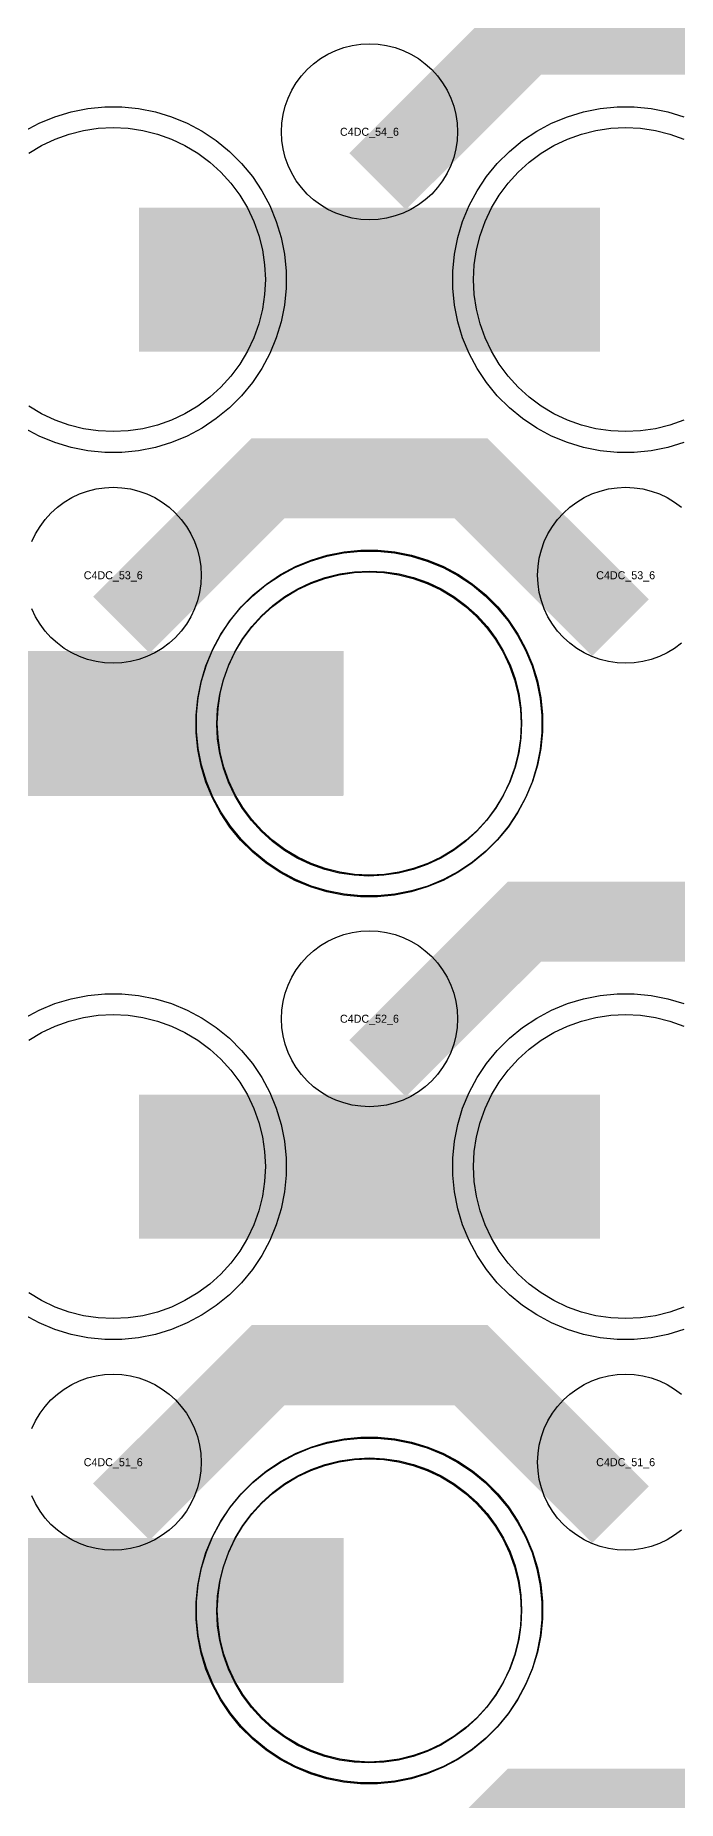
# Model space of a CAD drawing. Extents: x -11880 to 11880, y -14992 to 14992.
# Drawn here: x -10104 to -9904, y -7832 to -7281 of the extents above; entities that cross this region are included whole.
import ezdxf
from ezdxf.enums import TextEntityAlignment as Align

# ---------------------------------------------------------------- set-up
doc = ezdxf.new("R2010")
doc.units = 0
doc.header["$MEASUREMENT"] = 0
for name, color, linetype in [('GDS_775_DT_237', 138, 'CONTINUOUS'), ('RDL1_FS', 34, 'CONTINUOUS'), ('RDL_BS', 160, 'CONTINUOUS')]:
    doc.layers.add(name, color=color, linetype=linetype)

msp = doc.modelspace()

# ---------------------------------------------------------------- linework, layer by layer
at = {"layer": 'RDL1_FS'}
for points in [[(-10106.395, -7317.603), (-10102.395, -7315.205), (-10098.181, -7313.213), (-10093.791, -7311.641), (-10089.268, -7310.509), (-10084.657, -7309.825), (-10080, -7309.596), (-10075.343, -7309.825), (-10070.732, -7310.509), (-10066.209, -7311.641), (-10061.819, -7313.213), (-10057.605, -7315.205), (-10053.605, -7317.603), (-10049.86, -7320.381), (-10046.406, -7323.511), (-10043.276, -7326.965), (-10040.498, -7330.71), (-10038.1, -7334.71), (-10036.108, -7338.924), (-10034.536, -7343.314), (-10033.404, -7347.837), (-10032.72, -7352.448), (-10032.491, -7357.105), (-10032.72, -7361.762), (-10033.404, -7366.373), (-10034.536, -7370.896), (-10036.108, -7375.286), (-10038.1, -7379.5), (-10040.498, -7383.5), (-10043.276, -7387.245), (-10046.406, -7390.699), (-10049.86, -7393.829), (-10053.605, -7396.607), (-10057.605, -7399.005), (-10061.819, -7400.997), (-10066.209, -7402.569), (-10070.732, -7403.701), (-10075.343, -7404.385), (-10080, -7404.614), (-10084.657, -7404.385), (-10089.268, -7403.701), (-10093.791, -7402.569), (-10098.181, -7400.997), (-10102.395, -7399.005), (-10106.395, -7396.607)], [(-9901.819, -7400.997), (-9906.209, -7402.569), (-9910.732, -7403.701), (-9915.343, -7404.385), (-9920, -7404.614), (-9924.657, -7404.385), (-9929.268, -7403.701), (-9933.791, -7402.569), (-9938.181, -7400.997), (-9942.395, -7399.005), (-9946.395, -7396.607), (-9950.14, -7393.829), (-9953.594, -7390.699), (-9956.724, -7387.245), (-9959.502, -7383.5), (-9961.9, -7379.5), (-9963.892, -7375.286), (-9965.464, -7370.896), (-9966.596, -7366.373), (-9967.28, -7361.762), (-9967.509, -7357.105), (-9967.28, -7352.448), (-9966.596, -7347.837), (-9965.464, -7343.314), (-9963.892, -7338.924), (-9961.9, -7334.71), (-9959.502, -7330.71), (-9956.724, -7326.965), (-9953.594, -7323.511), (-9950.14, -7320.381), (-9946.395, -7317.603), (-9942.395, -7315.205), (-9938.181, -7313.213), (-9933.791, -7311.641), (-9929.268, -7310.509), (-9924.657, -7309.825), (-9920, -7309.596), (-9915.343, -7309.825), (-9910.732, -7310.509), (-9906.209, -7311.641), (-9901.819, -7313.213)], [(-10106.395, -7594.733), (-10102.395, -7592.335), (-10098.181, -7590.343), (-10093.791, -7588.771), (-10089.268, -7587.639), (-10084.657, -7586.955), (-10080, -7586.726), (-10075.343, -7586.955), (-10070.732, -7587.639), (-10066.209, -7588.771), (-10061.819, -7590.343), (-10057.605, -7592.335), (-10053.605, -7594.733), (-10049.86, -7597.511), (-10046.406, -7600.641), (-10043.276, -7604.095), (-10040.498, -7607.84), (-10038.1, -7611.84), (-10036.108, -7616.054), (-10034.536, -7620.444), (-10033.404, -7624.967), (-10032.72, -7629.578), (-10032.491, -7634.235), (-10032.72, -7638.892), (-10033.404, -7643.503), (-10034.536, -7648.026), (-10036.108, -7652.416), (-10038.1, -7656.63), (-10040.498, -7660.63), (-10043.276, -7664.375), (-10046.406, -7667.829), (-10049.86, -7670.959), (-10053.605, -7673.737), (-10057.605, -7676.135), (-10061.819, -7678.127), (-10066.209, -7679.699), (-10070.732, -7680.831), (-10075.343, -7681.515), (-10080, -7681.744), (-10084.657, -7681.515), (-10089.268, -7680.831), (-10093.791, -7679.699), (-10098.181, -7678.127), (-10102.395, -7676.135), (-10106.395, -7673.737)], [(-9901.819, -7678.127), (-9906.209, -7679.699), (-9910.732, -7680.831), (-9915.343, -7681.515), (-9920, -7681.744), (-9924.657, -7681.515), (-9929.268, -7680.831), (-9933.791, -7679.699), (-9938.181, -7678.127), (-9942.395, -7676.135), (-9946.395, -7673.737), (-9950.14, -7670.959), (-9953.594, -7667.829), (-9956.724, -7664.375), (-9959.502, -7660.63), (-9961.9, -7656.63), (-9963.892, -7652.416), (-9965.464, -7648.026), (-9966.596, -7643.503), (-9967.28, -7638.892), (-9967.509, -7634.235), (-9967.28, -7629.578), (-9966.596, -7624.967), (-9965.464, -7620.444), (-9963.892, -7616.054), (-9961.9, -7611.84), (-9959.502, -7607.84), (-9956.724, -7604.095), (-9953.594, -7600.641), (-9950.14, -7597.511), (-9946.395, -7594.733), (-9942.395, -7592.335), (-9938.181, -7590.343), (-9933.791, -7588.771), (-9929.268, -7587.639), (-9924.657, -7586.955), (-9920, -7586.726), (-9915.343, -7586.955), (-9910.732, -7587.639), (-9906.209, -7588.771), (-9901.819, -7590.343)]]:
    msp.add_lwpolyline(points, dxfattribs=at)
for points in [[(-10071.998, -7357.105, 45, 45, 0), (-9999.998, -7357.105, 45, 45, 0)], [(-9999.998, -7357.105, 45, 45, 0), (-9927.998, -7357.105, 45, 45, 0)], [(-10151.998, -7495.67, 45, 45, 0), (-10079.998, -7495.67, 45, 45, 0)], [(-10079.998, -7495.67, 45, 45, 0), (-10007.998, -7495.67, 45, 45, 0)], [(-10071.998, -7634.235, 45, 45, 0), (-9999.998, -7634.235, 45, 45, 0)], [(-9999.998, -7634.235, 45, 45, 0), (-9927.998, -7634.235, 45, 45, 0)], [(-10151.998, -7772.795, 45, 45, 0), (-10079.998, -7772.795, 45, 45, 0)], [(-10079.998, -7772.795, 45, 45, 0), (-10007.998, -7772.795, 45, 45, 0)]]:
    msp.add_lwpolyline(points, format="xyseb", dxfattribs=at)
at = {"layer": 'RDL1_FS', "color": 241, "true_color": 0xf7abae}
for points in [[(-10000.149, -7543.461), (-10004.806, -7543.232), (-10009.417, -7542.548), (-10013.94, -7541.416), (-10018.33, -7539.844), (-10022.544, -7537.852), (-10026.544, -7535.454), (-10030.289, -7532.676), (-10033.743, -7529.546), (-10036.873, -7526.092), (-10039.651, -7522.347), (-10042.049, -7518.347), (-10044.041, -7514.133), (-10045.613, -7509.743), (-10046.745, -7505.22), (-10047.429, -7500.609), (-10047.658, -7495.952), (-10047.429, -7491.295), (-10046.745, -7486.684), (-10045.613, -7482.161), (-10044.041, -7477.771), (-10042.049, -7473.557), (-10039.651, -7469.557), (-10036.873, -7465.812), (-10033.743, -7462.358), (-10030.289, -7459.228), (-10026.544, -7456.45), (-10022.544, -7454.052), (-10018.33, -7452.06), (-10013.94, -7450.488), (-10009.417, -7449.356), (-10004.806, -7448.672), (-10000.149, -7448.443), (-9995.492, -7448.672), (-9990.881, -7449.356), (-9986.358, -7450.488), (-9981.968, -7452.06), (-9977.754, -7454.052), (-9973.754, -7456.45), (-9970.009, -7459.228), (-9966.555, -7462.358), (-9963.425, -7465.812), (-9960.647, -7469.557), (-9958.249, -7473.557), (-9956.257, -7477.771), (-9954.685, -7482.161), (-9953.553, -7486.684), (-9952.869, -7491.295), (-9952.64, -7495.952), (-9952.869, -7500.609), (-9953.553, -7505.22), (-9954.685, -7509.743), (-9956.257, -7514.133), (-9958.249, -7518.347), (-9960.647, -7522.347), (-9963.425, -7526.092), (-9966.555, -7529.546), (-9970.009, -7532.676), (-9973.754, -7535.454), (-9977.754, -7537.852), (-9981.968, -7539.844), (-9986.358, -7541.416), (-9990.881, -7542.548), (-9995.492, -7543.232)], [(-10000.149, -7820.586), (-10004.806, -7820.357), (-10009.417, -7819.673), (-10013.94, -7818.541), (-10018.33, -7816.969), (-10022.544, -7814.977), (-10026.544, -7812.579), (-10030.289, -7809.801), (-10033.743, -7806.671), (-10036.873, -7803.217), (-10039.651, -7799.472), (-10042.049, -7795.472), (-10044.041, -7791.258), (-10045.613, -7786.868), (-10046.745, -7782.345), (-10047.429, -7777.734), (-10047.658, -7773.077), (-10047.429, -7768.42), (-10046.745, -7763.809), (-10045.613, -7759.286), (-10044.041, -7754.896), (-10042.049, -7750.682), (-10039.651, -7746.682), (-10036.873, -7742.937), (-10033.743, -7739.483), (-10030.289, -7736.353), (-10026.544, -7733.575), (-10022.544, -7731.177), (-10018.33, -7729.185), (-10013.94, -7727.613), (-10009.417, -7726.481), (-10004.806, -7725.797), (-10000.149, -7725.568), (-9995.492, -7725.797), (-9990.881, -7726.481), (-9986.358, -7727.613), (-9981.968, -7729.185), (-9977.754, -7731.177), (-9973.754, -7733.575), (-9970.009, -7736.353), (-9966.555, -7739.483), (-9963.425, -7742.937), (-9960.647, -7746.682), (-9958.249, -7750.682), (-9956.257, -7754.896), (-9954.685, -7759.286), (-9953.553, -7763.809), (-9952.869, -7768.42), (-9952.64, -7773.077), (-9952.869, -7777.734), (-9953.553, -7782.345), (-9954.685, -7786.868), (-9956.257, -7791.258), (-9958.249, -7795.472), (-9960.647, -7799.472), (-9963.425, -7803.217), (-9966.555, -7806.671), (-9970.009, -7809.801), (-9973.754, -7812.579), (-9977.754, -7814.977), (-9981.968, -7816.969), (-9986.358, -7818.541), (-9990.881, -7819.673), (-9995.492, -7820.357)]]:
    msp.add_lwpolyline(points, close=True, dxfattribs=at)
at = {"layer": 'RDL1_FS'}
for points in [[(-10000, -7543.179), (-10004.657, -7542.95), (-10009.268, -7542.266), (-10013.791, -7541.134), (-10018.181, -7539.562), (-10022.395, -7537.57), (-10026.395, -7535.172), (-10030.14, -7532.394), (-10033.594, -7529.264), (-10036.724, -7525.81), (-10039.502, -7522.065), (-10041.9, -7518.065), (-10043.892, -7513.851), (-10045.464, -7509.461), (-10046.596, -7504.938), (-10047.28, -7500.327), (-10047.509, -7495.67), (-10047.28, -7491.013), (-10046.596, -7486.402), (-10045.464, -7481.879), (-10043.892, -7477.489), (-10041.9, -7473.275), (-10039.502, -7469.275), (-10036.724, -7465.53), (-10033.594, -7462.076), (-10030.14, -7458.946), (-10026.395, -7456.168), (-10022.395, -7453.77), (-10018.181, -7451.778), (-10013.791, -7450.206), (-10009.268, -7449.074), (-10004.657, -7448.39), (-10000, -7448.161), (-9995.343, -7448.39), (-9990.732, -7449.074), (-9986.209, -7450.206), (-9981.819, -7451.778), (-9977.605, -7453.77), (-9973.605, -7456.168), (-9969.86, -7458.946), (-9966.406, -7462.076), (-9963.276, -7465.53), (-9960.498, -7469.275), (-9958.1, -7473.275), (-9956.108, -7477.489), (-9954.536, -7481.879), (-9953.404, -7486.402), (-9952.72, -7491.013), (-9952.491, -7495.67), (-9952.72, -7500.327), (-9953.404, -7504.938), (-9954.536, -7509.461), (-9956.108, -7513.851), (-9958.1, -7518.065), (-9960.498, -7522.065), (-9963.276, -7525.81), (-9966.406, -7529.264), (-9969.86, -7532.394), (-9973.605, -7535.172), (-9977.605, -7537.57), (-9981.819, -7539.562), (-9986.209, -7541.134), (-9990.732, -7542.266), (-9995.343, -7542.95)], [(-10000, -7820.304), (-10004.657, -7820.075), (-10009.268, -7819.391), (-10013.791, -7818.259), (-10018.181, -7816.687), (-10022.395, -7814.695), (-10026.395, -7812.297), (-10030.14, -7809.519), (-10033.594, -7806.389), (-10036.724, -7802.935), (-10039.502, -7799.19), (-10041.9, -7795.19), (-10043.892, -7790.976), (-10045.464, -7786.586), (-10046.596, -7782.063), (-10047.28, -7777.452), (-10047.509, -7772.795), (-10047.28, -7768.138), (-10046.596, -7763.527), (-10045.464, -7759.004), (-10043.892, -7754.614), (-10041.9, -7750.4), (-10039.502, -7746.4), (-10036.724, -7742.655), (-10033.594, -7739.201), (-10030.14, -7736.071), (-10026.395, -7733.293), (-10022.395, -7730.895), (-10018.181, -7728.903), (-10013.791, -7727.331), (-10009.268, -7726.199), (-10004.657, -7725.515), (-10000, -7725.286), (-9995.343, -7725.515), (-9990.732, -7726.199), (-9986.209, -7727.331), (-9981.819, -7728.903), (-9977.605, -7730.895), (-9973.605, -7733.293), (-9969.86, -7736.071), (-9966.406, -7739.201), (-9963.276, -7742.655), (-9960.498, -7746.4), (-9958.1, -7750.4), (-9956.108, -7754.614), (-9954.536, -7759.004), (-9953.404, -7763.527), (-9952.72, -7768.138), (-9952.491, -7772.795), (-9952.72, -7777.452), (-9953.404, -7782.063), (-9954.536, -7786.586), (-9956.108, -7790.976), (-9958.1, -7795.19), (-9960.498, -7799.19), (-9963.276, -7802.935), (-9966.406, -7806.389), (-9969.86, -7809.519), (-9973.605, -7812.297), (-9977.605, -7814.695), (-9981.819, -7816.687), (-9986.209, -7818.259), (-9990.732, -7819.391), (-9995.343, -7820.075)]]:
    msp.add_lwpolyline(points, close=True, dxfattribs=at)
at = {"layer": 'RDL1_FS', "color": 241, "true_color": 0xf7abae}
for points in [[(-10152.147, -7495.952, 45, 45, 0), (-10080.147, -7495.952, 45, 45, 0)], [(-10080.147, -7495.952, 45, 45, 0), (-10008.147, -7495.952, 45, 45, 0)], [(-10152.147, -7773.077, 45, 45, 0), (-10080.147, -7773.077, 45, 45, 0)], [(-10080.147, -7773.077, 45, 45, 0), (-10008.147, -7773.077, 45, 45, 0)]]:
    msp.add_lwpolyline(points, format="xyseb", dxfattribs=at)
at = {"layer": 'RDL_BS'}
for points in [[(-9997.438, -7326.419, 25, 25, 0), (-9951.623, -7280.604, 25, 25, 0), (-9918.07, -7280.604, 25, 25, 0)], [(-9841.599, -7327.318, 25, 25, 0), (-9888.313, -7280.604, 25, 25, 0), (-9918.071, -7280.604, 25, 25, 0)], [(-10077.438, -7464.984, 25, 25, 0), (-10031.623, -7419.169, 25, 25, 0), (-9998.07, -7419.169, 25, 25, 0)], [(-9921.599, -7465.883, 25, 25, 0), (-9968.313, -7419.169, 25, 25, 0), (-9998.071, -7419.169, 25, 25, 0)], [(-9997.438, -7603.549, 25, 25, 0), (-9951.623, -7557.734, 25, 25, 0), (-9918.07, -7557.734, 25, 25, 0)], [(-9841.599, -7604.448, 25, 25, 0), (-9888.313, -7557.734, 25, 25, 0), (-9918.071, -7557.734, 25, 25, 0)], [(-10077.438, -7742.109, 25, 25, 0), (-10031.623, -7696.294, 25, 25, 0), (-9998.07, -7696.294, 25, 25, 0)], [(-9921.599, -7743.008, 25, 25, 0), (-9968.313, -7696.294, 25, 25, 0), (-9998.071, -7696.294, 25, 25, 0)], [(-9997.438, -7880.674, 25, 25, 0), (-9951.623, -7834.859, 25, 25, 0), (-9918.07, -7834.859, 25, 25, 0)], [(-9841.599, -7881.573, 25, 25, 0), (-9888.313, -7834.859, 25, 25, 0), (-9918.071, -7834.859, 25, 25, 0)]]:
    msp.add_lwpolyline(points, format="xyseb", dxfattribs=at)
for points in [[(-10000, -7338.411), (-10002.693, -7338.279), (-10005.365, -7337.883), (-10007.984, -7337.226), (-10010.519, -7336.319), (-10012.956, -7335.167), (-10015.28, -7333.774), (-10017.443, -7332.171), (-10019.442, -7330.359), (-10021.254, -7328.36), (-10022.857, -7326.197), (-10024.25, -7323.873), (-10025.402, -7321.436), (-10026.309, -7318.901), (-10026.966, -7316.282), (-10027.362, -7313.61), (-10027.494, -7310.917), (-10027.362, -7308.224), (-10026.966, -7305.552), (-10026.309, -7302.933), (-10025.402, -7300.398), (-10024.25, -7297.961), (-10022.857, -7295.637), (-10021.254, -7293.474), (-10019.442, -7291.475), (-10017.443, -7289.663), (-10015.28, -7288.06), (-10012.956, -7286.667), (-10010.519, -7285.515), (-10007.984, -7284.608), (-10005.365, -7283.951), (-10002.693, -7283.555), (-10000, -7283.423), (-9997.307, -7283.555), (-9994.635, -7283.951), (-9992.016, -7284.608), (-9989.481, -7285.515), (-9987.044, -7286.667), (-9984.72, -7288.06), (-9982.557, -7289.663), (-9980.558, -7291.475), (-9978.746, -7293.474), (-9977.143, -7295.637), (-9975.75, -7297.961), (-9974.598, -7300.398), (-9973.691, -7302.933), (-9973.034, -7305.552), (-9972.638, -7308.224), (-9972.506, -7310.917), (-9972.638, -7313.61), (-9973.034, -7316.282), (-9973.691, -7318.901), (-9974.598, -7321.436), (-9975.75, -7323.873), (-9977.143, -7326.197), (-9978.746, -7328.36), (-9980.558, -7330.359), (-9982.557, -7332.171), (-9984.72, -7333.774), (-9987.044, -7335.167), (-9989.481, -7336.319), (-9992.016, -7337.226), (-9994.635, -7337.883), (-9997.307, -7338.279)], [(-10002.644, -7549.67), (-10007.938, -7549.153), (-10013.165, -7548.107), (-10018.205, -7546.576), (-10023.115, -7544.545), (-10027.777, -7542.053), (-10032.191, -7539.106), (-10036.292, -7535.744), (-10040.074, -7531.962), (-10043.436, -7527.861), (-10046.383, -7523.447), (-10048.875, -7518.785), (-10050.906, -7513.875), (-10052.437, -7508.835), (-10053.483, -7503.608), (-10054, -7498.314), (-10054, -7493.026), (-10053.483, -7487.732), (-10052.437, -7482.505), (-10050.906, -7477.465), (-10048.875, -7472.555), (-10046.383, -7467.893), (-10043.436, -7463.479), (-10040.074, -7459.378), (-10036.292, -7455.596), (-10032.191, -7452.234), (-10027.777, -7449.287), (-10023.115, -7446.795), (-10018.205, -7444.764), (-10013.165, -7443.233), (-10007.938, -7442.187), (-10002.644, -7441.67), (-9997.356, -7441.67), (-9992.062, -7442.187), (-9986.835, -7443.233), (-9981.795, -7444.764), (-9976.885, -7446.795), (-9972.223, -7449.287), (-9967.809, -7452.234), (-9963.708, -7455.596), (-9959.926, -7459.378), (-9956.564, -7463.479), (-9953.617, -7467.893), (-9951.125, -7472.555), (-9949.094, -7477.465), (-9947.563, -7482.505), (-9946.517, -7487.732), (-9946, -7493.026), (-9946, -7498.314), (-9946.517, -7503.608), (-9947.563, -7508.835), (-9949.094, -7513.875), (-9951.125, -7518.785), (-9953.617, -7523.447), (-9956.564, -7527.861), (-9959.926, -7531.962), (-9963.708, -7535.744), (-9967.809, -7539.106), (-9972.223, -7542.053), (-9976.885, -7544.545), (-9981.795, -7546.576), (-9986.835, -7548.107), (-9992.062, -7549.153), (-9997.356, -7549.67)], [(-10000, -7615.541), (-10002.693, -7615.409), (-10005.365, -7615.013), (-10007.984, -7614.356), (-10010.519, -7613.449), (-10012.956, -7612.297), (-10015.28, -7610.904), (-10017.443, -7609.301), (-10019.442, -7607.489), (-10021.254, -7605.49), (-10022.857, -7603.327), (-10024.25, -7601.003), (-10025.402, -7598.566), (-10026.309, -7596.031), (-10026.966, -7593.412), (-10027.362, -7590.74), (-10027.494, -7588.047), (-10027.362, -7585.354), (-10026.966, -7582.682), (-10026.309, -7580.063), (-10025.402, -7577.528), (-10024.25, -7575.091), (-10022.857, -7572.767), (-10021.254, -7570.604), (-10019.442, -7568.605), (-10017.443, -7566.793), (-10015.28, -7565.19), (-10012.956, -7563.797), (-10010.519, -7562.645), (-10007.984, -7561.738), (-10005.365, -7561.081), (-10002.693, -7560.685), (-10000, -7560.553), (-9997.307, -7560.685), (-9994.635, -7561.081), (-9992.016, -7561.738), (-9989.481, -7562.645), (-9987.044, -7563.797), (-9984.72, -7565.19), (-9982.557, -7566.793), (-9980.558, -7568.605), (-9978.746, -7570.604), (-9977.143, -7572.767), (-9975.75, -7575.091), (-9974.598, -7577.528), (-9973.691, -7580.063), (-9973.034, -7582.682), (-9972.638, -7585.354), (-9972.506, -7588.047), (-9972.638, -7590.74), (-9973.034, -7593.412), (-9973.691, -7596.031), (-9974.598, -7598.566), (-9975.75, -7601.003), (-9977.143, -7603.327), (-9978.746, -7605.49), (-9980.558, -7607.489), (-9982.557, -7609.301), (-9984.72, -7610.904), (-9987.044, -7612.297), (-9989.481, -7613.449), (-9992.016, -7614.356), (-9994.635, -7615.013), (-9997.307, -7615.409)], [(-10002.644, -7826.795), (-10007.938, -7826.278), (-10013.165, -7825.232), (-10018.205, -7823.701), (-10023.115, -7821.67), (-10027.777, -7819.178), (-10032.191, -7816.231), (-10036.292, -7812.869), (-10040.074, -7809.087), (-10043.436, -7804.986), (-10046.383, -7800.572), (-10048.875, -7795.91), (-10050.906, -7791), (-10052.437, -7785.96), (-10053.483, -7780.733), (-10054, -7775.439), (-10054, -7770.151), (-10053.483, -7764.857), (-10052.437, -7759.63), (-10050.906, -7754.59), (-10048.875, -7749.68), (-10046.383, -7745.018), (-10043.436, -7740.604), (-10040.074, -7736.503), (-10036.292, -7732.721), (-10032.191, -7729.359), (-10027.777, -7726.412), (-10023.115, -7723.92), (-10018.205, -7721.889), (-10013.165, -7720.358), (-10007.938, -7719.312), (-10002.644, -7718.795), (-9997.356, -7718.795), (-9992.062, -7719.312), (-9986.835, -7720.358), (-9981.795, -7721.889), (-9976.885, -7723.92), (-9972.223, -7726.412), (-9967.809, -7729.359), (-9963.708, -7732.721), (-9959.926, -7736.503), (-9956.564, -7740.604), (-9953.617, -7745.018), (-9951.125, -7749.68), (-9949.094, -7754.59), (-9947.563, -7759.63), (-9946.517, -7764.857), (-9946, -7770.151), (-9946, -7775.439), (-9946.517, -7780.733), (-9947.563, -7785.96), (-9949.094, -7791), (-9951.125, -7795.91), (-9953.617, -7800.572), (-9956.564, -7804.986), (-9959.926, -7809.087), (-9963.708, -7812.869), (-9967.809, -7816.231), (-9972.223, -7819.178), (-9976.885, -7821.67), (-9981.795, -7823.701), (-9986.835, -7825.232), (-9992.062, -7826.278), (-9997.356, -7826.795)]]:
    msp.add_lwpolyline(points, close=True, dxfattribs=at)
for points in [[(-10107.777, -7310.722), (-10103.115, -7308.23), (-10098.205, -7306.199), (-10093.165, -7304.668), (-10087.938, -7303.622), (-10082.644, -7303.105), (-10077.356, -7303.105), (-10072.062, -7303.622), (-10066.835, -7304.668), (-10061.795, -7306.199), (-10056.885, -7308.23), (-10052.223, -7310.722), (-10047.809, -7313.669), (-10043.708, -7317.031), (-10039.926, -7320.813), (-10036.564, -7324.914), (-10033.617, -7329.328), (-10031.125, -7333.99), (-10029.094, -7338.9), (-10027.563, -7343.94), (-10026.517, -7349.167), (-10026, -7354.461), (-10026, -7359.749), (-10026.517, -7365.043), (-10027.563, -7370.27), (-10029.094, -7375.31), (-10031.125, -7380.22), (-10033.617, -7384.882), (-10036.564, -7389.296), (-10039.926, -7393.397), (-10043.708, -7397.179), (-10047.809, -7400.541), (-10052.223, -7403.488), (-10056.885, -7405.98), (-10061.795, -7408.011), (-10066.835, -7409.542), (-10072.062, -7410.588), (-10077.356, -7411.105), (-10082.644, -7411.105), (-10087.938, -7410.588), (-10093.165, -7409.542), (-10098.205, -7408.011), (-10103.115, -7405.98), (-10107.777, -7403.488)], [(-9901.795, -7408.011), (-9906.835, -7409.542), (-9912.062, -7410.588), (-9917.356, -7411.105), (-9922.644, -7411.105), (-9927.938, -7410.588), (-9933.165, -7409.542), (-9938.205, -7408.011), (-9943.115, -7405.98), (-9947.777, -7403.488), (-9952.191, -7400.541), (-9956.292, -7397.179), (-9960.074, -7393.397), (-9963.436, -7389.296), (-9966.383, -7384.882), (-9968.875, -7380.22), (-9970.906, -7375.31), (-9972.437, -7370.27), (-9973.483, -7365.043), (-9974, -7359.749), (-9974, -7354.461), (-9973.483, -7349.167), (-9972.437, -7343.94), (-9970.906, -7338.9), (-9968.875, -7333.99), (-9966.383, -7329.328), (-9963.436, -7324.914), (-9960.074, -7320.813), (-9956.292, -7317.031), (-9952.191, -7313.669), (-9947.777, -7310.722), (-9943.115, -7308.23), (-9938.205, -7306.199), (-9933.165, -7304.668), (-9927.938, -7303.622), (-9922.644, -7303.105), (-9917.356, -7303.105), (-9912.062, -7303.622), (-9906.835, -7304.668), (-9901.795, -7306.199)], [(-10105.402, -7438.963), (-10104.25, -7436.526), (-10102.857, -7434.202), (-10101.254, -7432.039), (-10099.442, -7430.04), (-10097.443, -7428.228), (-10095.28, -7426.625), (-10092.956, -7425.232), (-10090.519, -7424.08), (-10087.984, -7423.173), (-10085.365, -7422.516), (-10082.693, -7422.12), (-10080, -7421.988), (-10077.307, -7422.12), (-10074.635, -7422.516), (-10072.016, -7423.173), (-10069.481, -7424.08), (-10067.044, -7425.232), (-10064.72, -7426.625), (-10062.557, -7428.228), (-10060.558, -7430.04), (-10058.746, -7432.039), (-10057.143, -7434.202), (-10055.75, -7436.526), (-10054.598, -7438.963), (-10053.691, -7441.498), (-10053.034, -7444.117), (-10052.638, -7446.789), (-10052.506, -7449.482), (-10052.638, -7452.175), (-10053.034, -7454.847), (-10053.691, -7457.466), (-10054.598, -7460.001), (-10055.75, -7462.438), (-10057.143, -7464.762), (-10058.746, -7466.925), (-10060.558, -7468.924), (-10062.557, -7470.736), (-10064.72, -7472.339), (-10067.044, -7473.732), (-10069.481, -7474.884), (-10072.016, -7475.791), (-10074.635, -7476.448), (-10077.307, -7476.844), (-10080, -7476.976), (-10082.693, -7476.844), (-10085.365, -7476.448), (-10087.984, -7475.791), (-10090.519, -7474.884), (-10092.956, -7473.732), (-10095.28, -7472.339), (-10097.443, -7470.736), (-10099.442, -7468.924), (-10101.254, -7466.925), (-10102.857, -7464.762), (-10104.25, -7462.438), (-10105.402, -7460.001)], [(-9902.557, -7470.736), (-9904.72, -7472.339), (-9907.044, -7473.732), (-9909.481, -7474.884), (-9912.016, -7475.791), (-9914.635, -7476.448), (-9917.307, -7476.844), (-9920, -7476.976), (-9922.693, -7476.844), (-9925.365, -7476.448), (-9927.984, -7475.791), (-9930.519, -7474.884), (-9932.956, -7473.732), (-9935.28, -7472.339), (-9937.443, -7470.736), (-9939.442, -7468.924), (-9941.254, -7466.925), (-9942.857, -7464.762), (-9944.25, -7462.438), (-9945.402, -7460.001), (-9946.309, -7457.466), (-9946.966, -7454.847), (-9947.362, -7452.175), (-9947.494, -7449.482), (-9947.362, -7446.789), (-9946.966, -7444.117), (-9946.309, -7441.498), (-9945.402, -7438.963), (-9944.25, -7436.526), (-9942.857, -7434.202), (-9941.254, -7432.039), (-9939.442, -7430.04), (-9937.443, -7428.228), (-9935.28, -7426.625), (-9932.956, -7425.232), (-9930.519, -7424.08), (-9927.984, -7423.173), (-9925.365, -7422.516), (-9922.693, -7422.12), (-9920, -7421.988), (-9917.307, -7422.12), (-9914.635, -7422.516), (-9912.016, -7423.173), (-9909.481, -7424.08), (-9907.044, -7425.232), (-9904.72, -7426.625), (-9902.557, -7428.228)], [(-10107.777, -7587.852), (-10103.115, -7585.36), (-10098.205, -7583.329), (-10093.165, -7581.798), (-10087.938, -7580.752), (-10082.644, -7580.235), (-10077.356, -7580.235), (-10072.062, -7580.752), (-10066.835, -7581.798), (-10061.795, -7583.329), (-10056.885, -7585.36), (-10052.223, -7587.852), (-10047.809, -7590.799), (-10043.708, -7594.161), (-10039.926, -7597.943), (-10036.564, -7602.044), (-10033.617, -7606.458), (-10031.125, -7611.12), (-10029.094, -7616.03), (-10027.563, -7621.07), (-10026.517, -7626.297), (-10026, -7631.591), (-10026, -7636.879), (-10026.517, -7642.173), (-10027.563, -7647.4), (-10029.094, -7652.44), (-10031.125, -7657.35), (-10033.617, -7662.012), (-10036.564, -7666.426), (-10039.926, -7670.527), (-10043.708, -7674.309), (-10047.809, -7677.671), (-10052.223, -7680.618), (-10056.885, -7683.11), (-10061.795, -7685.141), (-10066.835, -7686.672), (-10072.062, -7687.718), (-10077.356, -7688.235), (-10082.644, -7688.235), (-10087.938, -7687.718), (-10093.165, -7686.672), (-10098.205, -7685.141), (-10103.115, -7683.11), (-10107.777, -7680.618)], [(-9901.795, -7685.141), (-9906.835, -7686.672), (-9912.062, -7687.718), (-9917.356, -7688.235), (-9922.644, -7688.235), (-9927.938, -7687.718), (-9933.165, -7686.672), (-9938.205, -7685.141), (-9943.115, -7683.11), (-9947.777, -7680.618), (-9952.191, -7677.671), (-9956.292, -7674.309), (-9960.074, -7670.527), (-9963.436, -7666.426), (-9966.383, -7662.012), (-9968.875, -7657.35), (-9970.906, -7652.44), (-9972.437, -7647.4), (-9973.483, -7642.173), (-9974, -7636.879), (-9974, -7631.591), (-9973.483, -7626.297), (-9972.437, -7621.07), (-9970.906, -7616.03), (-9968.875, -7611.12), (-9966.383, -7606.458), (-9963.436, -7602.044), (-9960.074, -7597.943), (-9956.292, -7594.161), (-9952.191, -7590.799), (-9947.777, -7587.852), (-9943.115, -7585.36), (-9938.205, -7583.329), (-9933.165, -7581.798), (-9927.938, -7580.752), (-9922.644, -7580.235), (-9917.356, -7580.235), (-9912.062, -7580.752), (-9906.835, -7581.798), (-9901.795, -7583.329)], [(-10105.402, -7716.088), (-10104.25, -7713.651), (-10102.857, -7711.327), (-10101.254, -7709.164), (-10099.442, -7707.165), (-10097.443, -7705.353), (-10095.28, -7703.75), (-10092.956, -7702.357), (-10090.519, -7701.205), (-10087.984, -7700.298), (-10085.365, -7699.641), (-10082.693, -7699.245), (-10080, -7699.113), (-10077.307, -7699.245), (-10074.635, -7699.641), (-10072.016, -7700.298), (-10069.481, -7701.205), (-10067.044, -7702.357), (-10064.72, -7703.75), (-10062.557, -7705.353), (-10060.558, -7707.165), (-10058.746, -7709.164), (-10057.143, -7711.327), (-10055.75, -7713.651), (-10054.598, -7716.088), (-10053.691, -7718.623), (-10053.034, -7721.242), (-10052.638, -7723.914), (-10052.506, -7726.607), (-10052.638, -7729.3), (-10053.034, -7731.972), (-10053.691, -7734.591), (-10054.598, -7737.126), (-10055.75, -7739.563), (-10057.143, -7741.887), (-10058.746, -7744.05), (-10060.558, -7746.049), (-10062.557, -7747.861), (-10064.72, -7749.464), (-10067.044, -7750.857), (-10069.481, -7752.009), (-10072.016, -7752.916), (-10074.635, -7753.573), (-10077.307, -7753.969), (-10080, -7754.101), (-10082.693, -7753.969), (-10085.365, -7753.573), (-10087.984, -7752.916), (-10090.519, -7752.009), (-10092.956, -7750.857), (-10095.28, -7749.464), (-10097.443, -7747.861), (-10099.442, -7746.049), (-10101.254, -7744.05), (-10102.857, -7741.887), (-10104.25, -7739.563), (-10105.402, -7737.126)], [(-9902.557, -7747.861), (-9904.72, -7749.464), (-9907.044, -7750.857), (-9909.481, -7752.009), (-9912.016, -7752.916), (-9914.635, -7753.573), (-9917.307, -7753.969), (-9920, -7754.101), (-9922.693, -7753.969), (-9925.365, -7753.573), (-9927.984, -7752.916), (-9930.519, -7752.009), (-9932.956, -7750.857), (-9935.28, -7749.464), (-9937.443, -7747.861), (-9939.442, -7746.049), (-9941.254, -7744.05), (-9942.857, -7741.887), (-9944.25, -7739.563), (-9945.402, -7737.126), (-9946.309, -7734.591), (-9946.966, -7731.972), (-9947.362, -7729.3), (-9947.494, -7726.607), (-9947.362, -7723.914), (-9946.966, -7721.242), (-9946.309, -7718.623), (-9945.402, -7716.088), (-9944.25, -7713.651), (-9942.857, -7711.327), (-9941.254, -7709.164), (-9939.442, -7707.165), (-9937.443, -7705.353), (-9935.28, -7703.75), (-9932.956, -7702.357), (-9930.519, -7701.205), (-9927.984, -7700.298), (-9925.365, -7699.641), (-9922.693, -7699.245), (-9920, -7699.113), (-9917.307, -7699.245), (-9914.635, -7699.641), (-9912.016, -7700.298), (-9909.481, -7701.205), (-9907.044, -7702.357), (-9904.72, -7703.75), (-9902.557, -7705.353)]]:
    msp.add_lwpolyline(points, dxfattribs=at)
at = {"layer": 'RDL_BS', "color": 241, "true_color": 0xf7abae}
for points in [[(-10002.793, -7549.952), (-10008.087, -7549.435), (-10013.314, -7548.389), (-10018.354, -7546.858), (-10023.264, -7544.827), (-10027.926, -7542.335), (-10032.34, -7539.388), (-10036.441, -7536.026), (-10040.223, -7532.244), (-10043.585, -7528.143), (-10046.532, -7523.729), (-10049.024, -7519.067), (-10051.055, -7514.157), (-10052.586, -7509.117), (-10053.632, -7503.89), (-10054.149, -7498.596), (-10054.149, -7493.308), (-10053.632, -7488.014), (-10052.586, -7482.787), (-10051.055, -7477.747), (-10049.024, -7472.837), (-10046.532, -7468.175), (-10043.585, -7463.761), (-10040.223, -7459.66), (-10036.441, -7455.878), (-10032.34, -7452.516), (-10027.926, -7449.569), (-10023.264, -7447.077), (-10018.354, -7445.046), (-10013.314, -7443.515), (-10008.087, -7442.469), (-10002.793, -7441.952), (-9997.505, -7441.952), (-9992.211, -7442.469), (-9986.984, -7443.515), (-9981.944, -7445.046), (-9977.034, -7447.077), (-9972.372, -7449.569), (-9967.958, -7452.516), (-9963.857, -7455.878), (-9960.075, -7459.66), (-9956.713, -7463.761), (-9953.766, -7468.175), (-9951.274, -7472.837), (-9949.243, -7477.747), (-9947.712, -7482.787), (-9946.666, -7488.014), (-9946.149, -7493.308), (-9946.149, -7498.596), (-9946.666, -7503.89), (-9947.712, -7509.117), (-9949.243, -7514.157), (-9951.274, -7519.067), (-9953.766, -7523.729), (-9956.713, -7528.143), (-9960.075, -7532.244), (-9963.857, -7536.026), (-9967.958, -7539.388), (-9972.372, -7542.335), (-9977.034, -7544.827), (-9981.944, -7546.858), (-9986.984, -7548.389), (-9992.211, -7549.435), (-9997.505, -7549.952)], [(-10002.793, -7827.077), (-10008.087, -7826.56), (-10013.314, -7825.514), (-10018.354, -7823.983), (-10023.264, -7821.952), (-10027.926, -7819.46), (-10032.34, -7816.513), (-10036.441, -7813.151), (-10040.223, -7809.369), (-10043.585, -7805.268), (-10046.532, -7800.854), (-10049.024, -7796.192), (-10051.055, -7791.282), (-10052.586, -7786.242), (-10053.632, -7781.015), (-10054.149, -7775.721), (-10054.149, -7770.433), (-10053.632, -7765.139), (-10052.586, -7759.912), (-10051.055, -7754.872), (-10049.024, -7749.962), (-10046.532, -7745.3), (-10043.585, -7740.886), (-10040.223, -7736.785), (-10036.441, -7733.003), (-10032.34, -7729.641), (-10027.926, -7726.694), (-10023.264, -7724.202), (-10018.354, -7722.171), (-10013.314, -7720.64), (-10008.087, -7719.594), (-10002.793, -7719.077), (-9997.505, -7719.077), (-9992.211, -7719.594), (-9986.984, -7720.64), (-9981.944, -7722.171), (-9977.034, -7724.202), (-9972.372, -7726.694), (-9967.958, -7729.641), (-9963.857, -7733.003), (-9960.075, -7736.785), (-9956.713, -7740.886), (-9953.766, -7745.3), (-9951.274, -7749.962), (-9949.243, -7754.872), (-9947.712, -7759.912), (-9946.666, -7765.139), (-9946.149, -7770.433), (-9946.149, -7775.721), (-9946.666, -7781.015), (-9947.712, -7786.242), (-9949.243, -7791.282), (-9951.274, -7796.192), (-9953.766, -7800.854), (-9956.713, -7805.268), (-9960.075, -7809.369), (-9963.857, -7813.151), (-9967.958, -7816.513), (-9972.372, -7819.46), (-9977.034, -7821.952), (-9981.944, -7823.983), (-9986.984, -7825.514), (-9992.211, -7826.56), (-9997.505, -7827.077)]]:
    msp.add_lwpolyline(points, close=True, dxfattribs=at)

# ---------------------------------------------------------------- texts
at = {"layer": 'GDS_775_DT_237'}
for s, p in [('C4DC_54_6', (-10000, -7310.917)), ('C4DC_54_6', (-10000, -7310.917)), ('C4DC_53_6', (-10080, -7449.482)), ('C4DC_53_6', (-10080, -7449.482)), ('C4DC_53_6', (-9920, -7449.482)), ('C4DC_53_6', (-9920, -7449.482)), ('C4DC_52_6', (-10000, -7588.047)), ('C4DC_52_6', (-10000, -7588.047)), ('C4DC_51_6', (-10080, -7726.607)), ('C4DC_51_6', (-10080, -7726.607)), ('C4DC_51_6', (-9920, -7726.607)), ('C4DC_51_6', (-9920, -7726.607))]:
    msp.add_text(s, height=2.5, dxfattribs=at).set_placement(p, align=Align.MIDDLE_CENTER)

doc.saveas('drawing.dxf')
